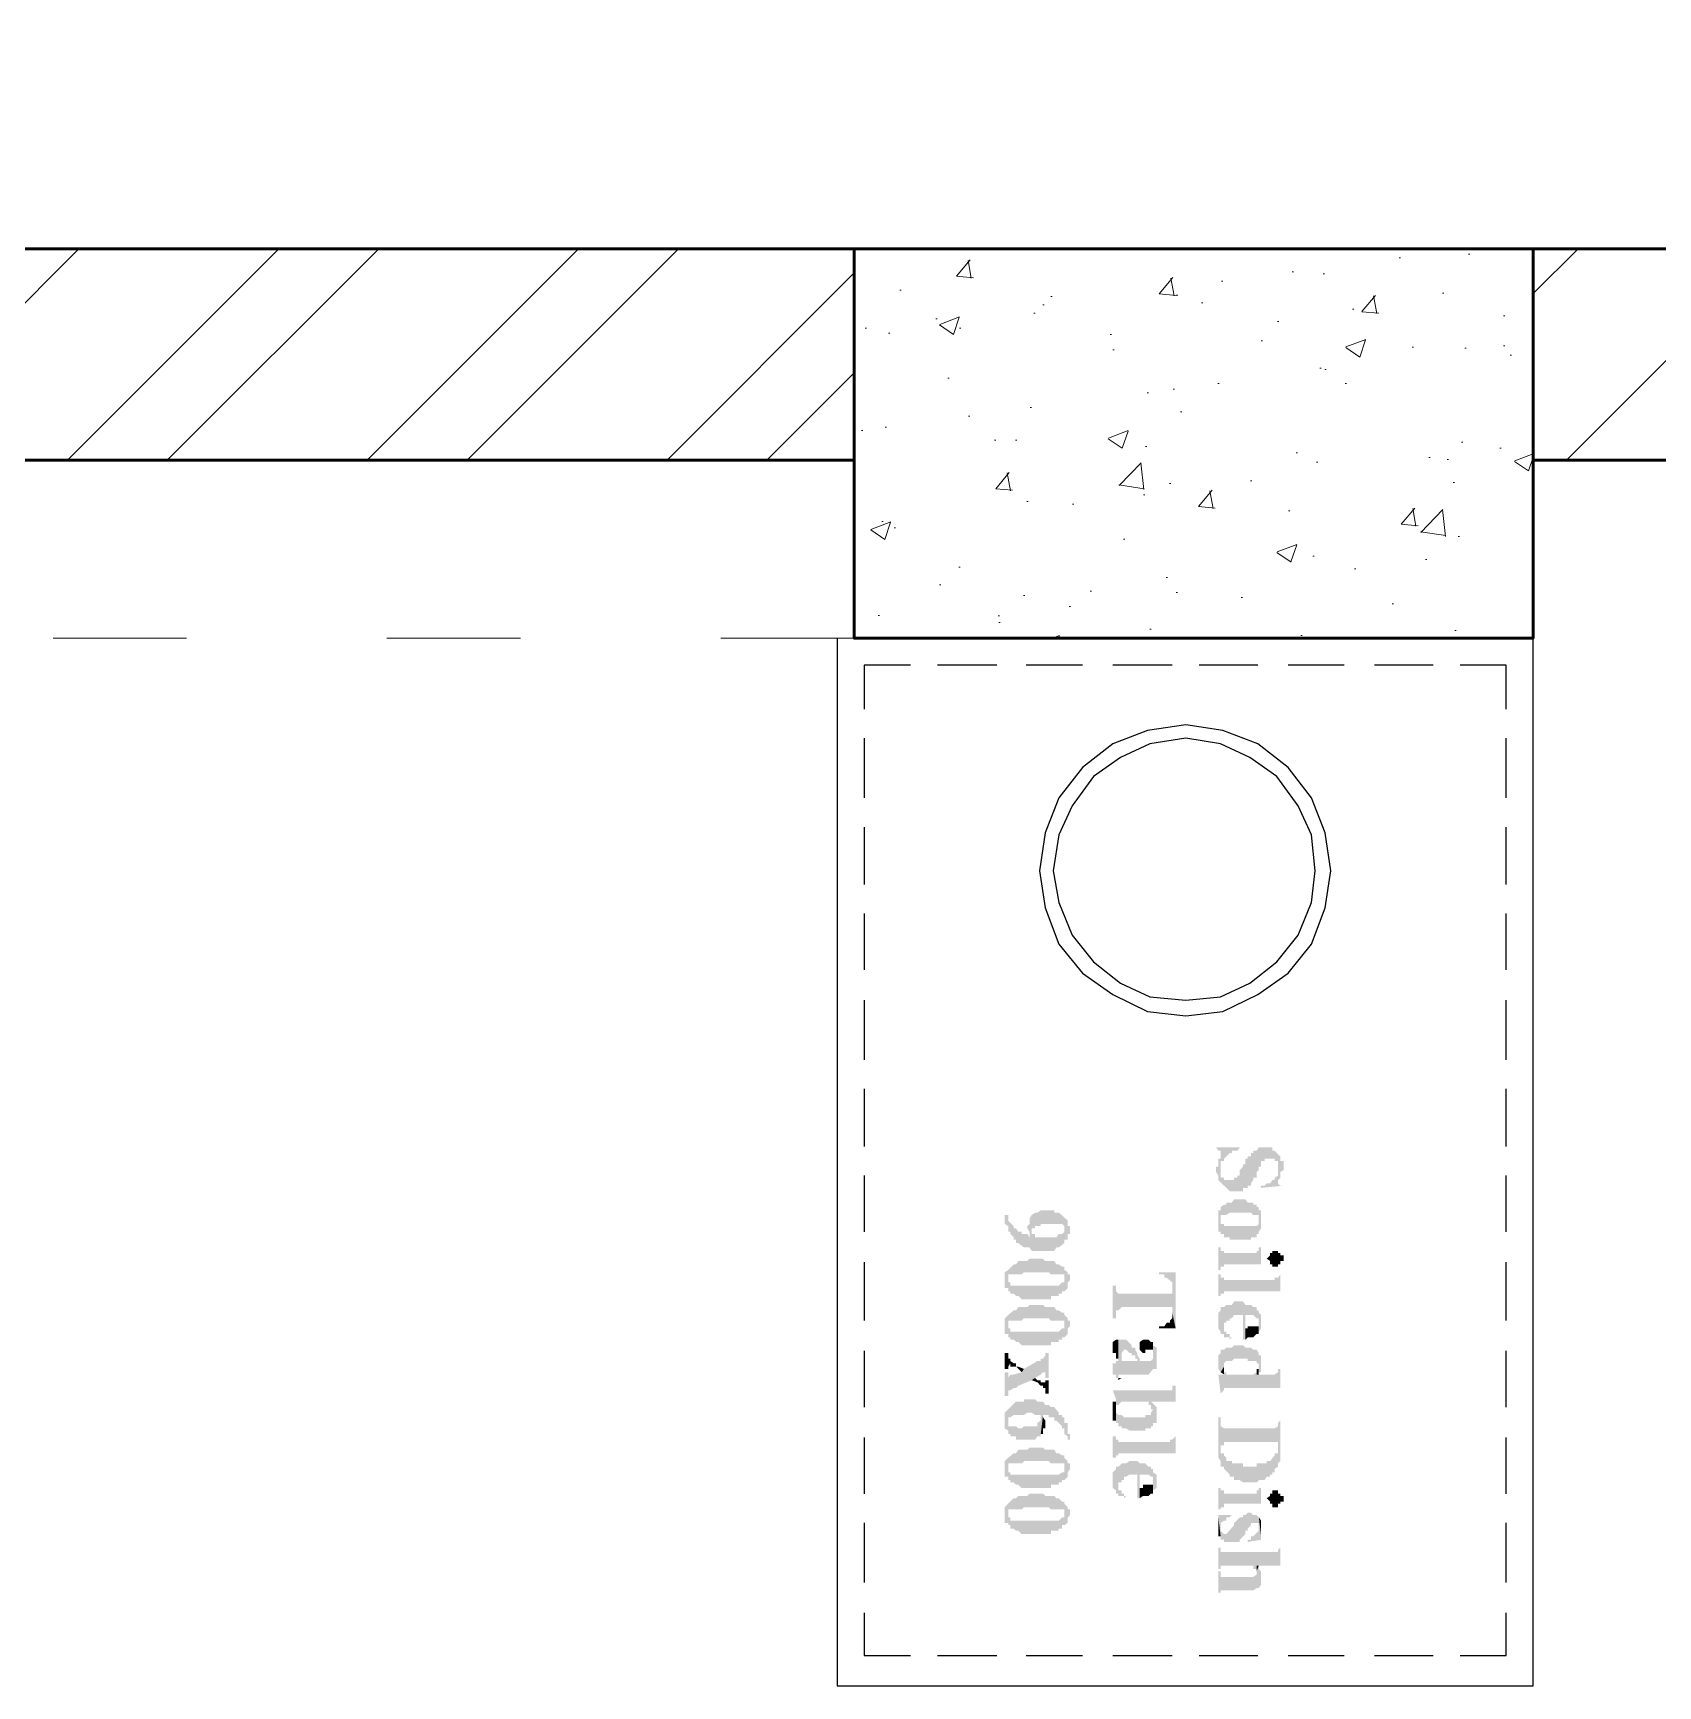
# Model space of a CAD drawing. Header units: millimetres. Extents: x 68727 to 319899, y -4876 to 265722.
# Drawn here: x 307902 to 309362, y 113116 to 114601 of the extents above; entities that cross this region are included whole.
import ezdxf

# ---------------------------------------------------------------- set-up
doc = ezdxf.new("R2010")
doc.units = ezdxf.units.MM
doc.linetypes.add('ACAD_ISO03W100', pattern=[30, 12, -18])
doc.linetypes.add('HIDDEN', pattern=[9.525, 6.35, -3.175])
doc.layers.add('glass', color=151, linetype='Continuous')
for name, color, linetype, lineweight in [('HACH', 252, 'Continuous', 13), ('LS_DR_Plan Beam', 9, 'HIDDEN', 0), ('LS_DR_Wall', 7, 'Continuous', 35)]:
    doc.layers.add(name, color=color, linetype=linetype, lineweight=lineweight)
pattern_1 = [(45, (-526060.14, -97174.19), (-134.70384, 134.70384), []), (45, (-525970.34, -97174.19), (-134.70384, 134.70384), [])]

# ---------------------------------------------------------------- blocks, each defined once
blk = doc.blocks.new('kitchen')
at = {"layer": 'glass', "linetype": 'Continuous', "lineweight": -3}
for points in [[(-145.33, 46.614), (-145.366, 46.561), (-145.454, 46.561), (-145.454, 46.526), (-145.489, 46.526), (-145.577, 46.437), (-145.577, 46.402), (-145.63, 46.402), (-145.63, 46.561), (-145.666, 46.561), (-145.701, 46.614), (-145.33, 46.614)], [(-144.695, 46.473), (-144.731, 46.314), (-144.731, 46.402), (-144.784, 46.402), (-144.784, 46.437), (-144.942, 46.437), (-144.942, 46.402), (-144.995, 46.402), (-144.995, 46.314), (-145.031, 46.314), (-145.031, 46.261), (-145.066, 46.226), (-145.066, 46.137), (-145.119, 46.137), (-145.119, 46.102), (-145.154, 46.049), (-145.154, 46.014), (-145.207, 46.014), (-145.207, 45.979), (-145.278, 45.979), (-145.278, 45.926), (-145.489, 45.926), (-145.666, 46.102), (-145.666, 46.173), (-145.701, 46.226), (-145.701, 46.314), (-145.666, 46.314), (-145.666, 46.437), (-145.63, 46.437), (-145.63, 46.137), (-145.577, 46.137), (-145.577, 46.102), (-145.419, 46.102), (-145.419, 46.137), (-145.366, 46.137), (-145.366, 46.173), (-145.33, 46.173), (-145.33, 46.261), (-145.278, 46.314), (-145.278, 46.349), (-145.242, 46.349), (-145.242, 46.437), (-145.207, 46.437), (-145.207, 46.473), (-145.154, 46.473), (-145.154, 46.526), (-145.119, 46.526), (-145.119, 46.561), (-145.066, 46.561), (-145.031, 46.614), (-144.819, 46.614), (-144.819, 46.561), (-144.784, 46.561), (-144.695, 46.473)], [(-144.643, 46.261), (-144.695, 46.226), (-144.695, 46.137), (-144.731, 46.102), (-144.731, 46.314), (-144.695, 46.473), (-144.695, 46.402), (-144.643, 46.402), (-144.643, 46.261)], [(-144.643, 46.014), (-144.995, 45.979), (-144.995, 46.014), (-144.942, 46.014), (-144.907, 46.049), (-144.854, 46.049), (-144.819, 46.102), (-144.784, 46.102), (-144.784, 46.137), (-144.731, 46.173), (-144.731, 46.049), (-144.695, 46.014), (-144.643, 46.014)], [(-145.031, 45.555), (-145.119, 45.555), (-145.154, 45.591), (-145.489, 45.591), (-145.542, 45.555), (-145.63, 45.555), (-145.63, 45.679), (-145.577, 45.714), (-145.542, 45.714), (-145.542, 45.749), (-145.454, 45.749), (-145.419, 45.802), (-145.242, 45.802), (-145.207, 45.749), (-145.119, 45.749), (-145.119, 45.714), (-145.066, 45.714), (-145.066, 45.679), (-145.031, 45.679), (-145.031, 45.555)], [(-148.629, 45.044), (-148.717, 45.044), (-148.805, 45.114), (-148.841, 45.114), (-148.841, 45.167), (-148.876, 45.167), (-148.876, 45.203), (-148.929, 45.256), (-148.929, 45.291), (-148.964, 45.291), (-148.964, 45.379), (-149.017, 45.414), (-149.017, 45.555), (-148.964, 45.555), (-148.964, 45.467), (-148.876, 45.379), (-148.876, 45.344), (-148.841, 45.344), (-148.805, 45.291), (-148.752, 45.291), (-148.752, 45.256), (-148.664, 45.256), (-148.629, 45.203), (-148.629, 45.044)], [(-148.082, 45.114), (-148.17, 45.044), (-148.206, 45.044), (-148.241, 44.991), (-148.594, 44.991), (-148.629, 45.044), (-148.629, 45.291), (-148.664, 45.344), (-148.664, 45.379), (-148.629, 45.414), (-148.629, 45.502), (-148.594, 45.555), (-148.594, 45.256), (-148.541, 45.256), (-148.541, 45.203), (-148.206, 45.203), (-148.17, 45.256), (-148.117, 45.256), (-148.082, 45.291), (-148.082, 45.114)], [(-147.994, 45.256), (-148.029, 45.256), (-148.029, 45.167), (-148.082, 45.167), (-148.082, 45.379), (-148.117, 45.414), (-148.453, 45.414), (-148.453, 45.379), (-148.541, 45.379), (-148.541, 45.344), (-148.594, 45.344), (-148.594, 45.555), (-148.541, 45.591), (-148.505, 45.591), (-148.453, 45.626), (-148.241, 45.626), (-148.241, 45.591), (-148.17, 45.591), (-148.029, 45.467), (-148.029, 45.379), (-147.994, 45.379), (-147.994, 45.256)], [(-144.995, 45.344), (-145.031, 45.291), (-145.031, 45.256), (-145.066, 45.256), (-145.066, 45.203), (-145.154, 45.203), (-145.154, 45.167), (-145.489, 45.167), (-145.489, 45.203), (-145.577, 45.203), (-145.577, 45.256), (-145.63, 45.256), (-145.63, 45.291), (-145.666, 45.291), (-145.666, 45.626), (-145.63, 45.626), (-145.63, 45.414), (-145.577, 45.414), (-145.577, 45.379), (-145.066, 45.379), (-145.031, 45.414), (-145.031, 45.626), (-144.995, 45.626), (-144.995, 45.344)], [(-144.995, 44.779), (-145.577, 44.779), (-145.577, 44.744), (-145.63, 44.744), (-145.63, 44.691), (-145.666, 44.691), (-145.666, 45.044), (-145.63, 45.044), (-145.63, 44.991), (-145.577, 44.991), (-145.577, 44.956), (-145.066, 44.956), (-145.066, 44.991), (-145.031, 44.991), (-145.031, 45.044), (-144.995, 45.044), (-144.995, 44.779)], [(-144.643, 44.832), (-144.695, 44.832), (-144.695, 44.779), (-144.731, 44.779), (-144.731, 44.744), (-144.819, 44.744), (-144.819, 44.779), (-144.854, 44.779), (-144.854, 44.832), (-144.907, 44.867), (-144.854, 44.92), (-144.854, 44.956), (-144.819, 44.956), (-144.819, 44.991), (-144.731, 44.991), (-144.731, 44.956), (-144.695, 44.956), (-144.695, 44.92), (-144.643, 44.92), (-144.643, 44.832)], [(-148.029, 44.409), (-148.082, 44.356), (-148.117, 44.356), (-148.117, 44.321), (-148.17, 44.321), (-148.17, 44.285), (-148.294, 44.285), (-148.294, 44.232), (-148.752, 44.232), (-148.805, 44.285), (-148.841, 44.285), (-148.876, 44.321), (-148.929, 44.321), (-148.929, 44.356), (-148.964, 44.356), (-148.964, 44.409), (-149.017, 44.409), (-149.017, 44.656), (-148.964, 44.691), (-148.964, 44.497), (-148.929, 44.497), (-148.929, 44.444), (-148.17, 44.444), (-148.117, 44.497), (-148.082, 44.497), (-148.082, 44.532), (-148.029, 44.409)], [(-147.994, 44.532), (-148.029, 44.497), (-148.029, 44.409), (-148.082, 44.532), (-148.082, 44.621), (-148.294, 44.621), (-148.329, 44.656), (-148.717, 44.656), (-148.752, 44.621), (-148.964, 44.621), (-148.964, 44.691), (-148.876, 44.779), (-148.841, 44.779), (-148.805, 44.832), (-148.664, 44.832), (-148.629, 44.867), (-148.417, 44.867), (-148.382, 44.832), (-148.241, 44.832), (-148.206, 44.779), (-148.17, 44.779), (-148.117, 44.744), (-148.082, 44.744), (-148.082, 44.691), (-148.029, 44.656), (-148.029, 44.621), (-147.994, 44.621), (-147.994, 44.532)], [(-146.336, 43.774), (-146.389, 44.021), (-146.389, 44.497), (-146.477, 44.568), (-146.512, 44.568), (-146.512, 44.621), (-146.6, 44.621), (-146.6, 44.656), (-146.336, 44.656), (-146.336, 43.774)], [(-144.695, 44.356), (-145.577, 44.356), (-145.577, 44.321), (-145.63, 44.321), (-145.63, 44.285), (-145.666, 44.285), (-145.666, 44.621), (-145.63, 44.621), (-145.63, 44.568), (-145.577, 44.568), (-145.577, 44.532), (-144.784, 44.532), (-144.784, 44.568), (-144.731, 44.568), (-144.695, 44.621), (-144.695, 44.356)], [(-146.389, 44.109), (-147.183, 44.109), (-147.235, 44.056), (-147.271, 44.056), (-147.271, 43.933), (-147.324, 43.933), (-147.324, 44.444), (-147.271, 44.444), (-147.271, 44.356), (-147.235, 44.321), (-146.389, 44.321), (-146.389, 44.109)], [(-147.994, 43.809), (-148.029, 43.774), (-148.029, 43.686), (-148.082, 43.809), (-148.082, 43.897), (-148.294, 43.897), (-148.329, 43.933), (-148.717, 43.933), (-148.752, 43.897), (-148.964, 43.897), (-148.964, 43.986), (-148.876, 44.056), (-148.841, 44.056), (-148.805, 44.109), (-148.664, 44.109), (-148.629, 44.144), (-148.417, 44.144), (-148.382, 44.109), (-148.241, 44.109), (-148.206, 44.056), (-148.17, 44.056), (-148.117, 44.021), (-148.082, 44.021), (-148.082, 43.986), (-148.029, 43.933), (-148.029, 43.897), (-147.994, 43.897), (-147.994, 43.809)], [(-145.454, 43.633), (-145.489, 43.597), (-145.489, 43.633), (-145.577, 43.633), (-145.577, 43.686), (-145.63, 43.686), (-145.63, 43.721), (-145.666, 43.774), (-145.666, 44.021), (-145.63, 44.056), (-145.63, 44.109), (-145.577, 44.109), (-145.577, 43.721), (-145.542, 43.721), (-145.542, 43.686), (-145.489, 43.686), (-145.489, 43.633), (-145.454, 43.633)], [(-144.995, 43.774), (-145.031, 43.721), (-145.031, 43.933), (-145.066, 43.933), (-145.119, 43.986), (-145.242, 43.986), (-145.242, 43.597), (-145.278, 43.597), (-145.278, 43.986), (-145.419, 43.986), (-145.454, 43.933), (-145.489, 43.933), (-145.489, 43.897), (-145.542, 43.897), (-145.542, 43.862), (-145.577, 43.862), (-145.577, 44.109), (-145.542, 44.144), (-145.454, 44.144), (-145.419, 44.197), (-145.278, 44.197), (-145.242, 44.144), (-145.154, 44.144), (-145.119, 44.109), (-145.066, 44.109), (-145.066, 44.056), (-145.031, 44.056), (-145.031, 44.021), (-144.995, 43.986), (-144.995, 43.774)], [(-148.029, 43.686), (-148.082, 43.633), (-148.117, 43.633), (-148.117, 43.597), (-148.17, 43.597), (-148.17, 43.562), (-148.294, 43.562), (-148.294, 43.509), (-148.752, 43.509), (-148.805, 43.562), (-148.841, 43.562), (-148.876, 43.597), (-148.929, 43.597), (-148.929, 43.633), (-148.964, 43.633), (-148.964, 43.686), (-149.017, 43.686), (-149.017, 43.933), (-148.964, 43.986), (-148.964, 43.774), (-148.929, 43.774), (-148.929, 43.721), (-148.17, 43.721), (-148.117, 43.774), (-148.082, 43.774), (-148.082, 43.809), (-148.029, 43.686)], [(-146.336, 43.774), (-146.6, 43.774), (-146.6, 43.809), (-146.512, 43.809), (-146.477, 43.862), (-146.424, 43.862), (-146.424, 43.897), (-146.389, 43.933), (-146.389, 44.021), (-146.336, 43.774)], [(-147.235, 43.298), (-147.271, 43.298), (-147.271, 43.386), (-147.324, 43.386), (-147.324, 43.562), (-147.271, 43.597), (-147.235, 43.597), (-147.235, 43.298)], [(-146.936, 43.298), (-146.971, 43.298), (-146.971, 43.351), (-147.024, 43.351), (-147.024, 43.386), (-147.059, 43.386), (-147.112, 43.439), (-147.147, 43.439), (-147.183, 43.386), (-147.183, 43.051), (-147.235, 43.051), (-147.235, 42.998), (-147.271, 42.998), (-147.271, 43.051), (-147.324, 43.051), (-147.324, 43.227), (-147.271, 43.227), (-147.271, 43.262), (-147.235, 43.262), (-147.235, 43.597), (-147.112, 43.597), (-147.024, 43.509), (-147.024, 43.474), (-146.971, 43.474), (-146.971, 43.439), (-146.936, 43.386), (-146.936, 43.298)], [(-146.689, 43.439), (-146.812, 43.439), (-146.812, 43.386), (-146.847, 43.386), (-146.9, 43.439), (-146.9, 43.562), (-146.847, 43.597), (-146.759, 43.597), (-146.724, 43.562), (-146.689, 43.562), (-146.689, 43.439)], [(-145.031, 43.686), (-145.066, 43.686), (-145.119, 43.633), (-145.207, 43.633), (-145.242, 43.597), (-145.242, 43.774), (-145.207, 43.774), (-145.207, 43.809), (-145.031, 43.809), (-145.031, 43.686)], [(-148.717, 43.139), (-148.752, 43.086), (-148.841, 43.174), (-148.929, 43.174), (-148.929, 43.227), (-148.964, 43.174), (-148.964, 43.139), (-149.017, 43.139), (-149.017, 43.386), (-148.964, 43.386), (-148.964, 43.298), (-148.929, 43.298), (-148.929, 43.262), (-148.876, 43.227), (-148.841, 43.227), (-148.841, 43.174), (-148.805, 43.174), (-148.717, 43.139)], [(-148.329, 42.998), (-148.382, 42.998), (-148.382, 43.086), (-148.417, 43.086), (-148.453, 43.051), (-148.541, 42.998), (-148.594, 42.962), (-148.805, 42.874), (-148.841, 42.839), (-148.876, 42.839), (-148.929, 42.804), (-148.964, 42.804), (-148.964, 42.716), (-149.017, 42.716), (-149.017, 43.086), (-148.964, 43.086), (-148.964, 42.998), (-148.929, 43.051), (-148.876, 43.051), (-148.752, 43.086), (-148.717, 43.139), (-148.505, 43.262), (-148.453, 43.262), (-148.453, 43.298), (-148.417, 43.298), (-148.382, 43.351), (-148.382, 43.386), (-148.329, 43.386), (-148.329, 42.998)], [(-146.636, 43.139), (-146.689, 43.139), (-146.759, 43.051), (-147.183, 43.051), (-147.183, 43.262), (-146.936, 43.262), (-146.936, 43.351), (-146.9, 43.298), (-146.9, 43.262), (-146.724, 43.262), (-146.689, 43.298), (-146.689, 43.509), (-146.636, 43.474), (-146.636, 43.139)], [(-144.995, 43.086), (-145.031, 43.086), (-145.031, 43.227), (-145.066, 43.227), (-145.066, 43.262), (-145.207, 43.262), (-145.207, 43.298), (-145.419, 43.298), (-145.454, 43.262), (-145.542, 43.262), (-145.577, 43.227), (-145.577, 43.174), (-145.63, 43.086), (-145.666, 43.139), (-145.666, 43.351), (-145.63, 43.386), (-145.63, 43.439), (-145.577, 43.439), (-145.542, 43.474), (-145.454, 43.474), (-145.419, 43.509), (-145.278, 43.509), (-145.242, 43.474), (-145.154, 43.474), (-145.119, 43.439), (-145.066, 43.439), (-145.031, 43.386), (-145.031, 43.351), (-144.995, 43.351), (-144.995, 43.086)], [(-144.695, 42.839), (-145.577, 42.839), (-145.577, 42.804), (-145.63, 42.751), (-145.666, 43.051), (-145.577, 43.051), (-145.577, 43.086), (-145.542, 43.086), (-145.542, 43.051), (-145.119, 43.051), (-145.066, 43.086), (-145.066, 43.051), (-144.784, 43.051), (-144.731, 43.086), (-144.731, 43.139), (-144.695, 43.139), (-144.695, 42.839)], [(-145.577, 43.051), (-145.63, 43.086), (-145.577, 43.174), (-145.577, 43.051)], [(-145.031, 43.051), (-145.066, 43.051), (-145.066, 43.139), (-145.031, 43.139), (-145.031, 43.051)], [(-148.329, 42.751), (-148.382, 42.751), (-148.382, 42.839), (-148.417, 42.839), (-148.417, 42.874), (-148.453, 42.874), (-148.505, 42.927), (-148.594, 42.962), (-148.541, 42.998), (-148.505, 42.962), (-148.453, 42.962), (-148.453, 42.927), (-148.382, 42.927), (-148.382, 42.962), (-148.329, 42.962), (-148.329, 42.751)], [(-146.336, 42.627), (-146.724, 42.627), (-146.724, 42.574), (-146.759, 42.574), (-146.759, 42.627), (-147.183, 42.627), (-147.235, 42.574), (-147.271, 42.574), (-147.271, 42.663), (-147.324, 42.804), (-146.389, 42.804), (-146.389, 42.874), (-146.336, 42.874), (-146.336, 42.627)], [(-147.183, 42.998), (-147.235, 42.962), (-147.235, 42.998), (-147.183, 42.998)], [(-147.994, 42.028), (-148.029, 42.028), (-148.029, 42.081), (-148.082, 42.116), (-148.082, 42.204), (-148.117, 42.204), (-148.117, 42.239), (-148.206, 42.327), (-148.241, 42.327), (-148.241, 42.38), (-148.329, 42.38), (-148.329, 42.416), (-148.417, 42.416), (-148.453, 42.116), (-148.453, 42.416), (-148.541, 42.416), (-148.594, 42.451), (-148.664, 42.451), (-148.717, 42.416), (-148.876, 42.416), (-148.929, 42.38), (-148.964, 42.38), (-148.964, 42.169), (-149.017, 42.204), (-149.017, 42.451), (-148.841, 42.627), (-148.717, 42.627), (-148.717, 42.663), (-148.541, 42.663), (-148.505, 42.627), (-148.417, 42.627), (-148.382, 42.574), (-148.329, 42.574), (-148.294, 42.539), (-148.241, 42.539), (-148.17, 42.451), (-148.17, 42.416), (-148.117, 42.416), (-148.117, 42.38), (-148.082, 42.38), (-148.082, 42.292), (-148.029, 42.292), (-148.029, 42.116), (-147.994, 42.116), (-147.994, 42.028)], [(-147.271, 42.327), (-147.324, 42.327), (-147.324, 42.627), (-147.271, 42.627), (-147.271, 42.327)], [(-146.636, 42.292), (-146.689, 42.292), (-146.689, 42.504), (-146.724, 42.504), (-146.724, 42.627), (-146.636, 42.539), (-146.636, 42.292)], [(-148.453, 42.081), (-148.505, 42.081), (-148.541, 42.028), (-148.841, 42.028), (-148.841, 42.081), (-148.929, 42.081), (-148.929, 42.116), (-148.964, 42.116), (-148.964, 42.239), (-148.841, 42.239), (-148.805, 42.204), (-148.752, 42.204), (-148.717, 42.239), (-148.505, 42.239), (-148.505, 42.292), (-148.453, 42.327), (-148.453, 42.081)], [(-148.382, 42.204), (-148.417, 42.204), (-148.417, 42.116), (-148.453, 42.116), (-148.417, 42.416), (-148.417, 42.38), (-148.382, 42.327), (-148.382, 42.204)], [(-146.689, 42.239), (-146.724, 42.239), (-146.724, 42.204), (-146.812, 42.204), (-146.812, 42.169), (-147.059, 42.169), (-147.112, 42.204), (-147.183, 42.204), (-147.183, 42.239), (-147.235, 42.239), (-147.235, 42.292), (-147.271, 42.292), (-147.271, 42.451), (-147.235, 42.416), (-147.183, 42.416), (-147.147, 42.38), (-146.812, 42.38), (-146.812, 42.416), (-146.724, 42.416), (-146.724, 42.451), (-146.689, 42.504), (-146.689, 42.239)], [(-144.731, 41.992), (-145.577, 41.992), (-145.577, 41.939), (-145.63, 41.939), (-145.63, 41.692), (-145.666, 41.745), (-145.666, 42.38), (-145.63, 42.38), (-145.63, 42.239), (-145.577, 42.204), (-144.784, 42.204), (-144.731, 42.239), (-144.731, 41.992)], [(-144.695, 41.692), (-144.731, 41.657), (-144.731, 41.604), (-144.784, 41.569), (-144.784, 41.516), (-144.819, 41.516), (-144.819, 41.481), (-144.854, 41.481), (-144.854, 41.446), (-144.907, 41.446), (-144.942, 41.393), (-145.031, 41.393), (-145.066, 41.357), (-145.278, 41.357), (-145.33, 41.393), (-145.419, 41.393), (-145.419, 41.446), (-145.489, 41.446), (-145.489, 41.481), (-145.577, 41.569), (-145.577, 41.604), (-145.63, 41.604), (-145.63, 41.816), (-145.577, 41.816), (-145.577, 41.781), (-145.542, 41.745), (-145.542, 41.692), (-145.454, 41.692), (-145.454, 41.657), (-145.278, 41.657), (-145.278, 41.604), (-145.066, 41.604), (-145.066, 41.657), (-144.907, 41.657), (-144.907, 41.692), (-144.854, 41.692), (-144.784, 41.781), (-144.784, 41.816), (-144.731, 41.816), (-144.731, 42.292), (-144.695, 42.327), (-144.695, 41.692)], [(-146.336, 41.816), (-147.235, 41.816), (-147.235, 41.781), (-147.271, 41.781), (-147.271, 41.745), (-147.324, 41.745), (-147.324, 42.081), (-147.271, 42.081), (-147.271, 42.028), (-147.235, 42.028), (-147.235, 41.992), (-146.424, 41.992), (-146.424, 42.028), (-146.389, 42.028), (-146.336, 42.081), (-146.336, 41.816)], [(-147.994, 41.569), (-148.029, 41.516), (-148.029, 41.446), (-148.082, 41.569), (-148.082, 41.657), (-148.294, 41.657), (-148.329, 41.692), (-148.717, 41.692), (-148.752, 41.657), (-148.964, 41.657), (-148.964, 41.745), (-148.876, 41.816), (-148.841, 41.816), (-148.805, 41.869), (-148.664, 41.869), (-148.629, 41.904), (-148.417, 41.904), (-148.382, 41.869), (-148.241, 41.869), (-148.206, 41.816), (-148.17, 41.816), (-148.117, 41.781), (-148.082, 41.781), (-148.082, 41.745), (-148.029, 41.692), (-148.029, 41.657), (-147.994, 41.657), (-147.994, 41.569)], [(-148.029, 41.446), (-148.082, 41.393), (-148.117, 41.393), (-148.117, 41.357), (-148.17, 41.357), (-148.17, 41.322), (-148.294, 41.322), (-148.294, 41.269), (-148.752, 41.269), (-148.805, 41.322), (-148.841, 41.322), (-148.876, 41.357), (-148.929, 41.357), (-148.929, 41.393), (-148.964, 41.393), (-148.964, 41.446), (-149.017, 41.446), (-149.017, 41.692), (-148.964, 41.745), (-148.964, 41.516), (-148.929, 41.516), (-148.929, 41.481), (-148.17, 41.481), (-148.117, 41.516), (-148.082, 41.516), (-148.082, 41.569), (-148.029, 41.446)], [(-147.112, 41.146), (-147.147, 41.11), (-147.147, 41.146), (-147.235, 41.146), (-147.235, 41.181), (-147.271, 41.181), (-147.271, 41.234), (-147.324, 41.269), (-147.324, 41.516), (-147.271, 41.569), (-147.271, 41.604), (-147.235, 41.604), (-147.235, 41.234), (-147.183, 41.234), (-147.183, 41.181), (-147.147, 41.181), (-147.147, 41.146), (-147.112, 41.146)], [(-146.636, 41.269), (-146.689, 41.234), (-146.689, 41.446), (-146.724, 41.446), (-146.759, 41.481), (-146.9, 41.481), (-146.9, 41.11), (-146.936, 41.11), (-146.936, 41.481), (-147.059, 41.481), (-147.112, 41.446), (-147.147, 41.446), (-147.147, 41.393), (-147.183, 41.393), (-147.183, 41.357), (-147.235, 41.357), (-147.235, 41.604), (-147.183, 41.657), (-147.112, 41.657), (-147.059, 41.692), (-146.936, 41.692), (-146.9, 41.657), (-146.812, 41.657), (-146.759, 41.604), (-146.724, 41.604), (-146.724, 41.569), (-146.689, 41.569), (-146.689, 41.516), (-146.636, 41.481), (-146.636, 41.269)], [(-146.689, 41.181), (-146.724, 41.181), (-146.759, 41.146), (-146.847, 41.146), (-146.9, 41.11), (-146.9, 41.269), (-146.847, 41.269), (-146.847, 41.322), (-146.689, 41.322), (-146.689, 41.181)], [(-144.995, 41.022), (-145.577, 41.022), (-145.577, 40.969), (-145.63, 40.969), (-145.63, 40.934), (-145.666, 40.934), (-145.666, 41.269), (-145.63, 41.269), (-145.63, 41.234), (-145.577, 41.234), (-145.577, 41.181), (-145.066, 41.181), (-145.066, 41.234), (-145.031, 41.234), (-145.031, 41.269), (-144.995, 41.269), (-144.995, 41.022)], [(-148.029, 40.722), (-148.082, 40.687), (-148.117, 40.687), (-148.117, 40.634), (-148.17, 40.634), (-148.17, 40.599), (-148.294, 40.599), (-148.294, 40.546), (-148.752, 40.546), (-148.805, 40.599), (-148.841, 40.599), (-148.876, 40.634), (-148.929, 40.634), (-148.929, 40.687), (-148.964, 40.687), (-148.964, 40.722), (-149.017, 40.722), (-149.017, 40.969), (-148.964, 41.022), (-148.964, 40.811), (-148.929, 40.811), (-148.929, 40.758), (-148.17, 40.758), (-148.117, 40.811), (-148.082, 40.811), (-148.082, 40.846), (-148.029, 40.722)], [(-147.994, 40.846), (-148.029, 40.811), (-148.029, 40.722), (-148.082, 40.846), (-148.082, 40.934), (-148.294, 40.934), (-148.329, 40.969), (-148.717, 40.969), (-148.752, 40.934), (-148.964, 40.934), (-148.964, 41.022), (-148.876, 41.11), (-148.841, 41.11), (-148.805, 41.146), (-148.664, 41.146), (-148.629, 41.181), (-148.417, 41.181), (-148.382, 41.146), (-148.241, 41.146), (-148.206, 41.11), (-148.17, 41.11), (-148.117, 41.057), (-148.082, 41.057), (-148.082, 41.022), (-148.029, 40.969), (-148.029, 40.934), (-147.994, 40.934), (-147.994, 40.846)], [(-144.643, 41.057), (-144.695, 41.057), (-144.695, 41.022), (-144.731, 41.022), (-144.731, 40.969), (-144.819, 40.969), (-144.819, 41.022), (-144.854, 41.022), (-144.854, 41.057), (-144.907, 41.11), (-144.854, 41.146), (-144.854, 41.181), (-144.819, 41.181), (-144.819, 41.234), (-144.731, 41.234), (-144.731, 41.181), (-144.695, 41.181), (-144.695, 41.146), (-144.643, 41.146), (-144.643, 41.057)], [(-145.454, 40.846), (-145.489, 40.811), (-145.542, 40.811), (-145.542, 40.758), (-145.577, 40.758), (-145.63, 40.722), (-145.63, 40.511), (-145.666, 40.811), (-145.666, 40.846), (-145.454, 40.846)], [(-145.63, 40.511), (-145.666, 40.511), (-145.666, 40.811), (-145.63, 40.511)], [(-145.031, 40.722), (-145.154, 40.722), (-145.154, 40.687), (-145.207, 40.634), (-145.207, 40.599), (-145.242, 40.599), (-145.242, 40.546), (-145.33, 40.458), (-145.33, 40.422), (-145.577, 40.422), (-145.577, 40.458), (-145.63, 40.458), (-145.63, 40.599), (-145.577, 40.546), (-145.542, 40.546), (-145.419, 40.687), (-145.419, 40.722), (-145.33, 40.811), (-145.278, 40.811), (-145.278, 40.846), (-145.242, 40.846), (-145.207, 40.881), (-145.154, 40.881), (-145.119, 40.846), (-145.066, 40.846), (-145.031, 40.811), (-145.031, 40.722)], [(-144.995, 40.458), (-145.207, 40.422), (-145.207, 40.458), (-145.154, 40.458), (-145.154, 40.511), (-145.119, 40.511), (-145.031, 40.599), (-145.031, 40.811), (-144.995, 40.511), (-144.995, 40.458)], [(-144.995, 40.511), (-145.031, 40.811), (-144.995, 40.758), (-144.995, 40.511)], [(-144.695, 40.052), (-145.066, 40.052), (-145.066, 39.999), (-145.119, 39.999), (-145.119, 40.052), (-145.63, 40.052), (-145.63, 39.999), (-145.666, 39.999), (-145.666, 40.334), (-145.63, 40.334), (-145.63, 40.264), (-144.731, 40.264), (-144.731, 40.299), (-144.695, 40.334), (-144.695, 40.052)], [(-144.995, 39.752), (-145.031, 39.699), (-145.066, 39.699), (-145.119, 39.664), (-145.63, 39.664), (-145.63, 39.629), (-145.666, 39.629), (-145.666, 39.964), (-145.63, 39.964), (-145.63, 39.876), (-145.119, 39.876), (-145.066, 39.911), (-145.066, 39.964), (-145.031, 40.052), (-145.031, 39.999), (-144.995, 39.964), (-144.995, 39.752)], [(-145.031, 40.052), (-145.066, 39.964), (-145.066, 40.052), (-145.031, 40.052)]]:
    blk.add_hatch(color=256, dxfattribs=at).paths.add_polyline_path(points)
at = {"layer": 'glass', "lineweight": -3}
for p, q in [((-151.645, 54.604), (-151.645, 38.165)), ((-140.727, 38.165), (-140.727, 54.604)), ((-150.499, 54.181), (-151.222, 54.181)), ((-151.222, 54.181), (-151.222, 53.493)), ((-149.14, 54.181), (-150.075, 54.181)), ((-147.8, 54.181), (-148.682, 54.181)), ((-146.389, 54.181), (-147.324, 54.181)), ((-145.048, 54.181), (-145.965, 54.181)), ((-143.69, 54.181), (-144.572, 54.181)), ((-142.297, 54.181), (-143.214, 54.181)), ((-141.15, 54.181), (-141.873, 54.181)), ((-141.15, 53.493), (-141.15, 54.181)), ((-146.177, 53.246), (-146.777, 53.158)), ((-145.595, 53.158), (-146.177, 53.246)), ((-151.222, 53.034), (-151.222, 52.099)), ((-147.324, 52.946), (-147.8, 52.576)), ((-146.777, 53.158), (-147.324, 52.946)), ((-146.742, 52.946), (-147.2, 52.734)), ((-146.177, 53.034), (-146.742, 52.946)), ((-145.63, 52.946), (-146.177, 53.034)), ((-145.172, 52.734), (-145.63, 52.946)), ((-145.048, 52.946), (-145.595, 53.158)), ((-144.572, 52.576), (-145.048, 52.946)), ((-141.15, 52.099), (-141.15, 53.034)), ((-147.2, 52.734), (-147.623, 52.435)), ((-144.748, 52.435), (-145.172, 52.734)), ((-147.8, 52.576), (-148.17, 52.099)), ((-147.623, 52.435), (-147.959, 51.976)), ((-144.413, 51.976), (-144.748, 52.435)), ((-144.202, 52.099), (-144.572, 52.576)), ((-148.17, 52.099), (-148.382, 51.553)), ((-147.959, 51.976), (-148.17, 51.517)), ((-144.202, 51.517), (-144.413, 51.976)), ((-143.99, 51.553), (-144.202, 52.099)), ((-151.222, 51.641), (-151.222, 50.741)), ((-141.15, 50.741), (-141.15, 51.641)), ((-148.382, 51.553), (-148.47, 50.953)), ((-148.17, 51.517), (-148.258, 50.953)), ((-144.149, 50.953), (-144.202, 51.517)), ((-143.902, 50.953), (-143.99, 51.553)), ((-148.47, 50.953), (-148.382, 50.371)), ((-148.258, 50.953), (-148.17, 50.459)), ((-144.202, 50.459), (-144.149, 50.953)), ((-144.149, 50.953), (-144.149, 50.953)), ((-143.99, 50.371), (-143.902, 50.953)), ((-143.902, 50.953), (-143.902, 50.953)), ((-148.382, 50.371), (-148.17, 49.806)), ((-148.17, 50.459), (-147.959, 49.947)), ((-144.413, 49.947), (-144.202, 50.459)), ((-144.202, 49.806), (-143.99, 50.371)), ((-151.222, 50.283), (-151.222, 49.401)), ((-141.15, 49.401), (-141.15, 50.283)), ((-148.17, 49.806), (-147.8, 49.348)), ((-147.959, 49.947), (-147.623, 49.524)), ((-144.748, 49.524), (-144.413, 49.947)), ((-144.572, 49.348), (-144.202, 49.806)), ((-147.8, 49.348), (-147.324, 49.013)), ((-147.623, 49.524), (-147.2, 49.189)), ((-145.172, 49.189), (-144.748, 49.524)), ((-145.048, 49.013), (-144.572, 49.348)), ((-147.2, 49.189), (-146.742, 48.977)), ((-145.63, 48.977), (-145.172, 49.189)), ((-151.222, 48.924), (-151.222, 47.99)), ((-147.324, 49.013), (-146.777, 48.748)), ((-146.742, 48.977), (-146.177, 48.924)), ((-146.177, 48.924), (-145.63, 48.977)), ((-145.595, 48.748), (-145.048, 49.013)), ((-141.15, 47.99), (-141.15, 48.924)), ((-146.777, 48.748), (-146.177, 48.677)), ((-146.177, 48.677), (-145.595, 48.748)), ((-151.222, 47.531), (-151.222, 46.631)), ((-141.15, 46.631), (-141.15, 47.531)), ((-151.222, 46.173), (-151.222, 45.291)), ((-141.15, 45.291), (-141.15, 46.173)), ((-151.222, 44.815), (-151.222, 43.897)), ((-141.15, 43.897), (-141.15, 44.815)), ((-151.222, 43.421), (-151.222, 42.539)), ((-141.15, 42.539), (-141.15, 43.421)), ((-151.222, 42.063), (-151.222, 41.181)), ((-141.15, 41.181), (-141.15, 42.063)), ((-151.222, 40.722), (-151.222, 39.787)), ((-141.15, 39.787), (-141.15, 40.722)), ((-151.222, 39.311), (-151.222, 38.641)), ((-141.15, 38.641), (-141.15, 39.311)), ((-151.222, 38.641), (-150.499, 38.641)), ((-150.075, 38.641), (-149.14, 38.641)), ((-148.682, 38.641), (-147.8, 38.641)), ((-147.324, 38.641), (-146.389, 38.641)), ((-145.965, 38.641), (-145.048, 38.641)), ((-144.572, 38.641), (-143.69, 38.641)), ((-143.214, 38.641), (-142.297, 38.641)), ((-141.873, 38.641), (-141.15, 38.641)), ((-151.645, 38.165), (-140.727, 38.165))]:
    blk.add_line(p, q, dxfattribs=at)

msp = doc.modelspace()

# ---------------------------------------------------------------- hatches: boundary and pattern name
at = {"layer": 'HACH'}
h = msp.add_hatch(dxfattribs=at)
h.set_pattern_fill('ANSI32', color=256, scale=20)
h.set_pattern_definition(pattern_1)
h.paths.add_polyline_path([(308639.9, 114407.6), (306872.1, 114407.6), (306872.1, 114217.6), (308639.9, 114217.6)])
h = msp.add_hatch(dxfattribs=at)
h.set_pattern_fill('AR-CONC', color=256)
h.set_pattern_definition([(50, (-526060.14, -97174.19), (182.18467, -15.939086), [19.05, -209.55]), (355, (-526060.14, -97174.19), (-35.24342, 191.056845), [15.24, -167.640584]), (100.451445, (-526044.96, -97175.52), (146.941247, 175.117752), [16.19001, -178.090245]), (46.1842, (-526060.14, -97123.4), (271.07904, -42.04233), [28.575, -314.325]), (96.635558, (-526037.55, -97126.9), (237.40413, 247.426125), [24.28502, -267.13561]), (351.18415, (-526060.14, -97123.4), (237.40413, 247.426125), [22.85997, -251.45973]), (21, (-526034.74, -97136.09), (151.61439, -102.265198), [19.05, -209.55]), (326, (-526034.74, -97136.09), (61.80203, 184.187966), [15.24, -167.64]), (71.451445, (-526022.1, -97144.61), (213.41642, 81.92277), [16.19001, -178.089938]), (37.5, (-526060.14, -97174.19), (3.0886033, 84.555039), [0, -165.608, 0, -170.18, 0, -168.275]), (7.5, (-526060.14, -97174.19), (66.8196625, 100.180575), [0, -97.028, 0, -161.798, 0, -64.135]), (327.5, (-526116.78, -97174.19), (135.590595, -5.728744), [0, -63.5, 0, -198.12, 0, -262.89]), (317.5, (-526142.18, -97174.19), (148.129181, 25.426491), [0, -82.55, 0, -131.572, 0, -186.69])])
h.paths.add_polyline_path([(309249.9, 114057.6), (309249.9, 114407.6), (308639.9, 114407.6), (308639.9, 114057.6)])
h = msp.add_hatch(dxfattribs=at)
h.set_pattern_fill('ANSI32', color=256, scale=20)
h.set_pattern_definition(pattern_1)
h.paths.add_polyline_path([(312841.9, 114407.6), (309249.9, 114407.6), (309249.9, 114217.6), (312841.9, 114217.6)])

# ---------------------------------------------------------------- linework, layer by layer
msp.add_line((306873.9, 114407.6), (308851.7, 114407.6))
at = {"layer": 'LS_DR_Plan Beam', "linetype": 'ACAD_ISO03W100', "ltscale": 10, "transparency": 33554508}
for p, q in [((308639.9, 114407.6), (305107.9, 114407.6)), ((312841.9, 114117.6), (309249.9, 114057.6)), ((308639.9, 114057.6), (305107.9, 114057.6))]:
    msp.add_line(p, q, dxfattribs=at)
at = {"layer": 'LS_DR_Wall', "lineweight": 50, "ltscale": 0.25}
msp.add_line((306873.9, 114217.6), (308639.9, 114217.6), dxfattribs=at)
msp.add_lwpolyline([(306873.9, 114407.6), (313473.9, 114407.6), (313473.9, 117239.6), (302897.9, 117239.6), (302897.9, 114407.6), (305107.9, 114407.6)], dxfattribs=at)
for points in [[(313451.9, 114407.6), (313473.9, 114407.6), (313473.9, 117089.6), (313703.9, 117089.6), (313703.9, 117239.6), (313283.9, 117239.6), (313283.9, 114407.6), (308639.9, 114407.6), (308639.9, 114057.6), (309249.9, 114057.6), (309249.9, 114217.6), (312841.9, 114217.6), (312841.9, 114057.6), (313451.9, 114057.6), (313451.9, 114217.6), (313451.9, 114217.6)], [(308639.9, 114407.6), (309249.9, 114407.6), (309249.9, 114057.6), (308639.9, 114057.6)]]:
    msp.add_lwpolyline(points, close=True, dxfattribs=at)

# ---------------------------------------------------------------- block references
at = {"xscale": 57.26691736061191, "yscale": 57.26691736061191, "zscale": 57.26691736061191}
msp.add_blockref('kitchen', (317308.9, 110930.6), dxfattribs=at)

doc.saveas('drawing.dxf')
